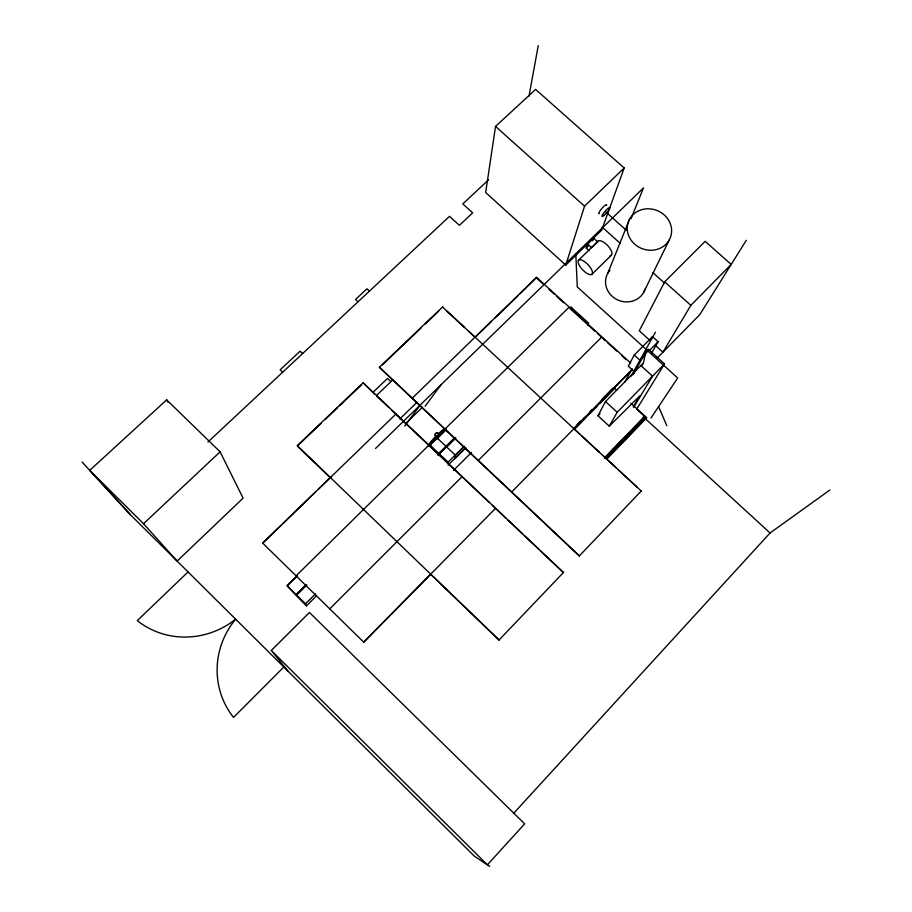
<?xml version="1.0" encoding="UTF-8"?>
<svg xmlns="http://www.w3.org/2000/svg" width="912" height="912" viewBox="0 0 912 912"><rect width="100%" height="100%" fill="white"/><g stroke="black" fill="none" stroke-linecap="round" stroke-linejoin="round"><path stroke-width="1.37" d="M395.831 414.116L262.622 543.199L280.93 525.46M412.007 398.441L536.564 277.351L630.614 363.01M428.777 445.273L296.024 575.894M442.753 307.276L641.25 491.044M439.219 453.8L448.157 462.19M446.116 446.492L446.641 447.108L455.738 438.022M446.253 446.618L437.361 438.182L446.458 429.221L437.361 438.227A9.827 2.098 45.4 0 1 438.444 439.413M446.527 446.88L455.453 455.236L454.826 458.782L465.895 447.781M495.547 126.403L485.663 192.512L565.771 265.084L601.692 230.132L624.184 168.002L535.606 89.433L495.547 126.403L584.546 206.169L565.771 265.084M538.251 45.6L529.006 96.205M642.094 365.359L643.473 362.908L645.639 352.317L648.5 349.41L664.506 363.934L636.679 409.157L644.761 416.567M462.008 476.68L329.722 608.885M478.082 460.628L601.555 337.223M520.102 293.698L536.564 277.351M495.524 508.372L363.717 642.173L430.624 574.252M589.243 250.709L586.234 247.996L587.602 244.028L593.621 238.18L597.668 241.805A9.679 3.887 46.4 0 1 608.053 245.978A9.679 3.887 46.4 0 1 610.128 255.668M568.849 307.435L429.506 444.212M592.686 240.836L593.621 238.18M511.541 492.115L631.799 369.839M607.78 273.292L629.668 218.983M587.624 325.447L588.582 323.087L579.793 315.085M631.013 218.709L643.496 187.883L375.539 448.465M643.655 292.387L669.271 239.924A22.435 20.474 20.8 0 0 648.124 208.791A22.435 20.474 20.8 0 0 630.899 239.867A22.435 20.474 20.8 0 0 669.271 239.924M655.717 345.694L662.91 352.203L690.84 305.338L731.196 264.423L705.158 241.327L664.677 281.876L639.289 330.805L649.561 340.108M633.259 406.786L639.871 395.819L609.273 426.166L597.987 415.769L605.488 401.519L643.473 362.908M613.685 387.509L601.43 400.368M616.603 390.176L614.494 388.261L600.278 403.115M651.567 353.149L658.088 341.738L652.468 336.653L634.262 355.064L628.311 366.179L633.806 371.184L636.28 368.676L632.848 374.832M624.72 382.265L632.176 368.642M651.191 338.956L652.468 336.653M631.093 376.086L655.42 332.219M634.068 373.065L645.639 352.317M646.437 353.092L648.5 349.41M609.273 426.166L617.196 412.281L664.506 363.934M633.783 407.151L652.525 376.177L640.862 365.564M746.267 240.323L699.755 314.674L656.936 358.291M430.738 574.309L499.058 640.019L297.266 445.649L363.124 382.801L563.445 572.565L540.827 551.19M630.819 403.207L644.989 416.191L604.656 458.223M606.149 458.086L645.81 416.944L646.631 417.696L606.97 458.85M651.008 417.992L677.673 378.013L577.262 286.904L575.803 253.718M404.803 426.007L420.421 404.814M425.152 406.193L440.952 384.853M379.381 367.285L579.325 555.932L379.381 367.285L442.799 306.763M513.399 813.607L770.07 532.973L829.909 489.983M499.058 640.019L563.627 572.326M579.325 555.932L641.512 490.713M604.816 457.573L644.989 416.191M605.329 457.322L644.442 417.035M605.636 458.337L645.81 416.944M606.469 459.089L646.631 417.696M577.285 424.445L581.229 420.455M590.075 411.472L592.048 409.477M602.866 398.498L612.704 388.512M573.944 428.264L579.838 422.29M582.779 419.303L584.74 417.308M574.537 428.173L630.534 371.332M574.172 429.199L614.494 388.261M574.754 429.028L585.561 418.061M589.483 414.071L597.337 406.102M645.65 354.369L639.905 360.194L634.262 355.064M649.481 350.482L658.088 341.738M283.826 667.014L233.54 717.413A79.048 76.904 -43.1 0 1 235.638 619.18A78.238 74.453 -28.4 0 1 137.313 620.616L188.043 571.938M271.309 650.473L309.453 612.488L524.662 823.855L487.373 864.838L271.309 650.473L288.021 671.186M453.412 470.489L471.504 452.466M316.51 595.878L306.421 605.899L305.486 603.801L315.541 593.826M447.416 462.84L463.49 446.891M455.453 455.236L464.527 446.23M448.043 465.154L465.2 448.111M306.284 584.626L296.172 594.67L306.158 584.524M437.635 454.598L455.008 437.555L437.783 454.621M455.282 437.817L438.068 454.837L455.27 437.863M296.446 594.932L306.557 584.9M296.617 595.137L306.706 585.059M438.182 455.111L455.612 437.851M428.708 445.33L445.159 429.142M428.788 446.002L445.877 429.187M428.879 446.207L446.128 429.187M597.987 415.769L599.971 413.82M591.785 274.421A9.724 3.716 46.3 0 0 584.831 261.869A9.724 3.716 46.3 0 0 579.268 265.335A9.724 3.716 46.3 0 0 591.785 274.421L611.2 255.36M405.384 423.875L422.518 407.197M586.234 247.996L588.229 246.058M578.755 260.023L598.283 240.985M597.668 241.805L591.649 247.676L587.602 244.028M282.959 523.499L315.506 491.967M318.55 489.003L330.748 477.181M475.232 337.178L491.545 321.366M494.612 318.402L518.062 295.67M399.775 418.996L417.035 402.226M584.546 206.169L624.184 168.002M376.565 395.443L392.969 379.7M373.145 392.217L387.497 378.446L390.917 381.661M330.178 477.592L297.369 446.036L321.013 423.464M325.128 419.543L337.463 407.767M339.515 405.806L361.106 385.206M382.47 364.811L421.298 327.75M425.38 323.851L438.661 311.174M89.741 470.341L143.537 523.716L220.1 451.816L166.668 399.855L89.741 470.341L130.268 514.585L474.422 856.22L489.721 866.4M207.936 442.035L449.525 216.315L459.409 225.344L472.678 212.872L462.817 203.9L488.536 179.869M605.899 212.006L626.327 230.28M664.677 281.876L690.84 305.338M602.08 227.065L620.092 243.219M652.935 272.677L664.586 283.13M579.508 314.914L570.741 306.922A9.519 3.34 45.9 0 1 573.454 310.479M536.416 277.886L543.769 284.59M549.024 289.366L554.279 294.154M556.377 296.069L563.73 302.773M570.034 308.518L595.251 331.489M597.349 333.393L605.34 340.678M607.426 342.57L616.808 351.12M622.018 355.874L626.191 359.67M645.263 417.787L646.084 418.54M643.268 416.807L770.07 532.973M605.488 401.519L617.196 412.281M446.914 311.129L464.618 327.522M468.779 331.375L475.038 337.166M574.526 429.278L579.747 434.101M581.833 436.027L599.549 452.443M603.721 456.296L616.227 467.879M618.313 469.817L637.089 487.19M369.451 291.122L366.966 288.808L355.555 299.455L358.051 301.781M438.946 453.549L430.054 445.124A9.85 2.029 45.4 0 1 431.137 446.31M374.536 393.995L363.124 382.801M376.599 395.945L389.014 407.675M392.114 410.617L474.844 488.821M476.018 489.926L489.322 502.501M492.423 505.442L505.875 518.153M507.927 520.091L522.325 533.702M524.377 535.64L538.775 549.252M302.647 353.537L300.139 351.166L280.155 369.816L282.663 372.21M262.485 542.914L363.717 642.173M305.486 603.801L287.12 585.766L297.255 575.791L287.132 585.8A10.18 0.581 45 0 1 292.387 591.432L306.421 605.899M82.091 462.031L130.268 514.585M143.537 523.716L177.122 561.097L243.094 498.134L220.1 451.816M166.668 399.855L168.059 402.317M658.567 406.661L666.843 425.733M645.092 288.99A20.338 18.799 21.1 0 1 616.501 299.341A20.338 18.799 21.1 0 1 609.934 270.283M435.651 433.781A1.904 1.824 7.4 0 1 438.786 434.443A1.904 1.824 7.4 0 1 436.871 436.894A1.904 1.824 7.4 0 1 435.355 434.169M599.378 213.579A5.905 1.094 -49 0 1 602.068 208.244A5.905 1.094 -49 0 1 606.571 205.428M428.993 444.885A13.156 2.177 -46.7 0 1 436.381 436.039M437.988 434.454A13.156 2.177 -46.7 0 1 444.931 429.21M428.822 444.725A13.156 2.189 -46.7 0 1 436.21 435.879M439.39 432.847A13.156 2.189 -46.7 0 1 444.76 429.039M435.742 435.959A1.904 1.824 7.4 0 0 438.9 435.127A1.904 1.824 7.4 0 0 436.54 432.892A1.904 1.824 7.4 0 0 435.742 435.959M604.018 215.414A5.905 1.072 -49 0 0 609.854 207.742A5.905 1.072 -49 0 0 603.824 212.838A5.905 1.072 -49 0 0 604.018 215.414"/></g></svg>
